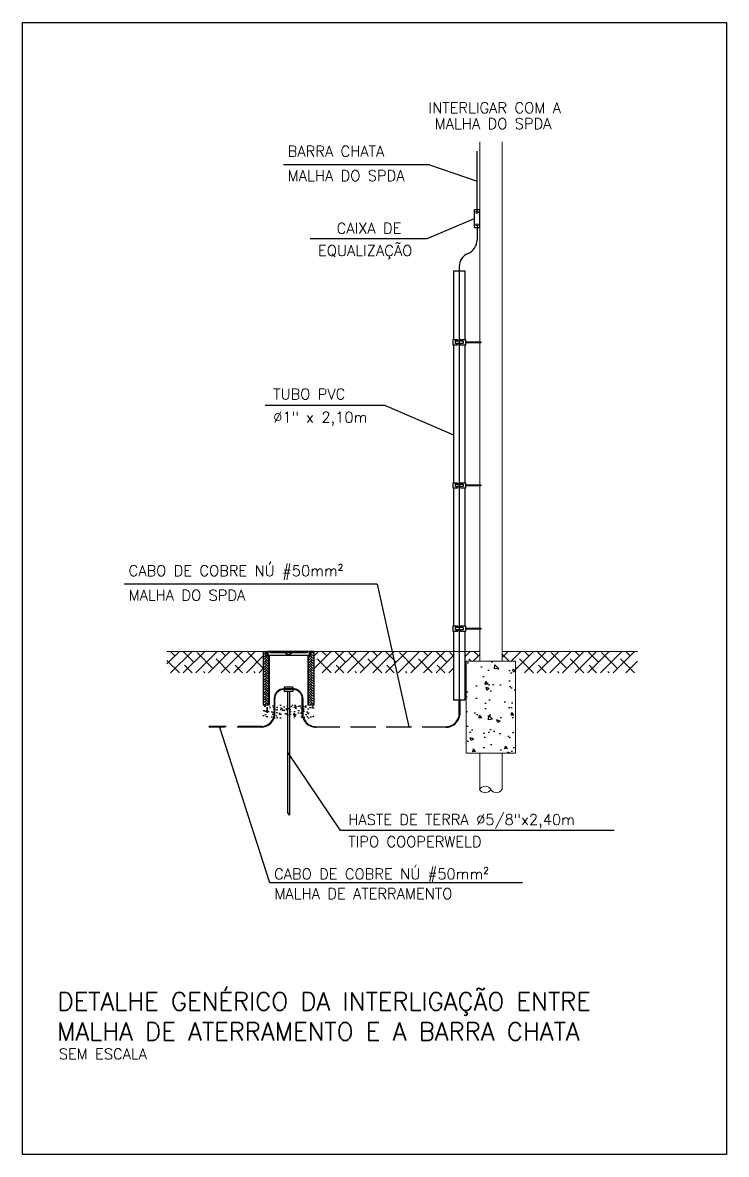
# Model space of a CAD drawing. Extents: x 0 to 11638, y -6007 to 0.
# Drawn here: x 11628.53 to 11635.91, y -5569.06 to -5557.2 of the extents above; entities that cross this region are included whole.
import ezdxf
from ezdxf.enums import TextEntityAlignment as Align

# ---------------------------------------------------------------- set-up
doc = ezdxf.new("R2010")
doc.units = 0
doc.linetypes.add('CONTINUO', pattern=[0])
doc.linetypes.add('HIDDEN', pattern=[0.375, 0.25, -0.125])
doc.layers.add('ARQ - Alvenaria Alta', color=251, linetype='CONTINUOUS', lineweight=13)
for name, color, linetype in [('ELE-BARRA CHATA ALUMÍNIO', 140, 'CONTINUOUS'), ('ELE-CONECTOR DE EMENDA', 153, 'CONTINUOUS'), ('ELE-CX. INSPEÇÃO', 40, 'CONTINUOUS'), ('ELE-FIAÇÃO1', 7, 'CONTINUOUS'), ('ELE-LINHA FINA', 9, 'CONTINUOUS'), ('ELE-MALHA SPDA', 200, 'CONTINUOUS'), ('ELE-MALHA TERRA', 160, 'CONTINUOUS'), ('ELE-TEXTOS', 7, 'CONTINUOUS'), ('ELE-TUBO DESCIDA', 36, 'CONTINUOUS')]:
    doc.layers.add(name, color=color, linetype=linetype)
doc.styles.add('ROMANS', font='romans.shx', dxfattribs={"height": 0.3})
pattern_1 = [(135, (11661.380486, -5578.637182), (0, 0.026504753), [0.05622507, -0.01874169]), (45, (11661.367234, -5578.62393), (0, 0.026504753), [0.05622507, -0.01874169])]

msp = doc.modelspace()

# ---------------------------------------------------------------- hatches: boundary and pattern name
at = {"layer": 'ELE-CX. INSPEÇÃO'}
h = msp.add_hatch(dxfattribs=at)
h.set_pattern_fill('AR-HBONE', color=256, scale=0.004685, style=0)
h.set_pattern_definition(pattern_1)
h.paths.add_polyline_path([(11631.054, -5563.787), (11631.091, -5563.787), (11631.091, -5563.834), (11631.114, -5563.834), (11631.114, -5564.349), (11631.054, -5564.349)])
h = msp.add_hatch(dxfattribs=at)
h.set_pattern_fill('AR-HBONE', color=256, scale=0.004685, style=0)
h.set_pattern_definition(pattern_1)
h.paths.add_polyline_path([(11631.522, -5563.834), (11631.545, -5563.834), (11631.545, -5563.787), (11631.582, -5563.787), (11631.582, -5564.349), (11631.522, -5564.349)])
h = msp.add_hatch(dxfattribs=at)
h.set_pattern_fill('AR-CONC', color=256, scale=0.014056, style=0)
h.set_pattern_definition([(130, (11662.30074, -5578.63718), (-0.10082001, -0.0088206), [0.0105422, -0.1159642]), (185, (11662.30074, -5578.63718), (0.01950326, 0.10573014), [0.00843376, -0.09277137]), (79.5486, (11662.29234, -5578.63792), (-0.08131683, 0.09690947), [0.0089595, -0.0985544]), (133.8158, (11662.30074, -5578.60907), (-0.15001426, -0.0232658), [0.0158133, -0.1739463]), (83.3644, (11662.28824, -5578.61101), (-0.1313787, 0.1369246), [0.01343924, -0.1478316]), (188.8158, (11662.30074, -5578.60907), (-0.1313786, 0.1369247), [0.01265064, -0.13915705]), (159, (11662.286685, -5578.6161), (-0.08390285, -0.05659319), [0.0105422, -0.1159642]), (214, (11662.28669, -5578.6161), (-0.03420105, 0.10192903), [0.00843376, -0.09277137]), (108.5486, (11662.27969, -5578.62081), (-0.11810394, 0.04533575), [0.0089595, -0.0985544]), (142.5, (11662.30074, -5578.637182), (-0.00170922, 0.04679245), [0, -0.09164687, 0, -0.09417699, 0, -0.09312277]), (172.5, (11662.30074, -5578.63718), (-0.03697776, 0.055439566), [0, -0.05369494, 0, -0.089538425, 0, -0.03549208]), (212.5, (11662.332087, -5578.637182), (-0.07503551, -0.003170373), [0, -0.03514067, 0, -0.10963889, 0, -0.14548237]), (222.5, (11662.34614, -5578.63718), (-0.08197421, 0.01407102), [0, -0.04568287, 0, -0.07281147, 0, -0.10331357])])
h.paths.add_polyline_path([(11631.054, -5564.349), (11631.582, -5564.349), (11631.582, -5564.487), (11631.054, -5564.487)])
at = {"layer": 'ELE-LINHA FINA'}
h = msp.add_hatch(dxfattribs=at)
h.set_pattern_fill('ANSI38', color=256, scale=0.75, style=0)
h.set_pattern_definition([(45, (11564.56538, -5617.99328), (-0.06629126, 0.06629126), []), (135, (11564.56538, -5617.99328), (-0.19887378, 0.06629126), [0.234375, -0.140625])])
h.paths.add_polyline_path([(11631.054, -5563.787), (11630.043, -5563.787), (11630.043, -5564.012), (11631.054, -5564.012)])
h.paths.add_polyline_path([(11633.049, -5563.787), (11631.582, -5563.787), (11631.582, -5564.012), (11633.049, -5564.012)])
h.paths.add_polyline_path([(11633.323, -5563.787), (11633.167, -5563.787), (11633.167, -5564.012), (11633.182, -5564.012), (11633.182, -5563.889), (11633.323, -5563.889)])
h.paths.add_polyline_path([(11634.977, -5563.787), (11633.557, -5563.787), (11633.557, -5563.889), (11633.697, -5563.889), (11633.697, -5564.012), (11634.977, -5564.012)])
h = msp.add_hatch(dxfattribs=at)
h.set_pattern_fill('AR-CONC', color=256, scale=0.046854, style=0)
h.set_pattern_definition([(130, (11657.84682, -5578.63718), (-0.3360667, -0.029402), [0.0351407, -0.3865474]), (185, (11657.84682, -5578.63718), (0.065011, 0.352434), [0.0281125, -0.309238]), (79.5486, (11657.81882, -5578.63963), (-0.271056, 0.3230316), [0.029865, -0.3285147]), (133.8158, (11657.84682, -5578.54347), (-0.5000475, -0.0775527), [0.052711, -0.579821]), (83.3644, (11657.80515, -5578.54994), (-0.437929, 0.456415), [0.0447975, -0.492772]), (188.8158, (11657.8468, -5578.54347), (-0.437929, 0.456416), [0.042169, -0.463857]), (159, (11657.79997, -5578.5669), (-0.2796762, -0.188644), [0.0351407, -0.3865474]), (214, (11657.79997, -5578.5669), (-0.1140035, 0.3397634), [0.0281125, -0.309238]), (108.5486, (11657.77666, -5578.58262), (-0.3936798, 0.151119), [0.029865, -0.3285147]), (142.5, (11657.84682, -5578.63718), (-0.0056974, 0.15597484), [0, -0.3054896, 0, -0.3139233, 0, -0.3104092]), (172.5, (11657.84682, -5578.63718), (-0.1232592, 0.1847986), [0, -0.1789831, 0, -0.2984614, 0, -0.1183069]), (212.5, (11657.95131, -5578.63718), (-0.25011837, -0.0105679), [0, -0.1171356, 0, -0.365463, 0, -0.4849412]), (222.5, (11657.99816, -5578.63718), (-0.2732474, 0.0469034), [0, -0.1522762, 0, -0.2427049, 0, -0.3443786])])
h.paths.add_polyline_path([(11633.697, -5564.854), (11633.182, -5564.854), (11633.182, -5563.889), (11633.697, -5563.889)])

# ---------------------------------------------------------------- linework, layer by layer
at = {"layer": 'ARQ - Alvenaria Alta'}
for p, q in [((11633.323, -5558.444), (11633.323, -5563.889)), ((11633.557, -5558.444), (11633.557, -5563.889)), ((11633.323, -5563.787), (11630.043, -5563.787)), ((11634.977, -5563.787), (11633.557, -5563.787)), ((11633.323, -5564.854), (11633.323, -5565.234)), ((11633.557, -5564.854), (11633.557, -5565.234))]:
    msp.add_line(p, q, dxfattribs=at)
msp.add_lwpolyline([(11633.697, -5563.889), (11633.182, -5563.889), (11633.182, -5564.854), (11633.697, -5564.854)], close=True, dxfattribs=at)
for centre, start, end in [((11633.381, -5565.266), 28.2054, 151.7946), ((11633.381, -5565.203), 208.2054, 331.7946), ((11633.498, -5565.203), 208.2054, 331.7946)]:
    msp.add_arc(centre, 0.0665, start, end, dxfattribs=at)
at = {"layer": 'ELE-BARRA CHATA ALUMÍNIO', "linetype": 'Continuous'}
msp.add_line((11633.297, -5559.173), (11633.297, -5558.544), dxfattribs=at)
at = {"layer": 'ELE-CONECTOR DE EMENDA', "ltscale": 10}
for p, q in [((11633.267, -5559.345), (11633.267, -5559.154)), ((11633.267, -5559.154), (11633.323, -5559.154)), ((11633.323, -5559.345), (11633.323, -5559.154)), ((11633.267, -5559.345), (11633.323, -5559.345))]:
    msp.add_line(p, q, dxfattribs=at)
for centre in [(11633.295, -5559.184), (11633.295, -5559.316)]:
    msp.add_circle(centre, 0.0106, dxfattribs=at)
at = {"layer": 'ELE-CX. INSPEÇÃO'}
for p, q in [((11631.054, -5563.787), (11631.091, -5563.787)), ((11631.054, -5563.787), (11631.054, -5564.349)), ((11631.091, -5563.787), (11631.091, -5563.834)), ((11631.122, -5563.787), (11631.122, -5563.801)), ((11631.514, -5563.787), (11631.514, -5563.801)), ((11631.582, -5563.787), (11631.545, -5563.787)), ((11631.545, -5563.787), (11631.545, -5563.834)), ((11631.582, -5563.787), (11631.582, -5564.349)), ((11631.091, -5563.834), (11631.114, -5563.834)), ((11631.114, -5563.834), (11631.114, -5564.349)), ((11631.514, -5563.801), (11631.122, -5563.801)), ((11631.545, -5563.834), (11631.522, -5563.834)), ((11631.522, -5563.834), (11631.522, -5564.349)), ((11631.271, -5564.18), (11631.268, -5564.18)), ((11631.268, -5564.187), (11631.271, -5564.187)), ((11631.271, -5564.162), (11631.271, -5564.208)), ((11631.365, -5564.162), (11631.271, -5564.162)), ((11631.365, -5564.179), (11631.271, -5564.179)), ((11631.365, -5564.188), (11631.271, -5564.188)), ((11631.365, -5564.208), (11631.271, -5564.208)), ((11631.309, -5564.208), (11631.309, -5565.473)), ((11631.327, -5564.208), (11631.327, -5565.505)), ((11631.365, -5564.162), (11631.365, -5564.208)), ((11631.365, -5564.18), (11631.368, -5564.18)), ((11631.368, -5564.187), (11631.365, -5564.187)), ((11631.114, -5564.349), (11631.054, -5564.349)), ((11631.582, -5564.349), (11631.522, -5564.349)), ((11631.327, -5565.505), (11631.309, -5565.473))]:
    msp.add_line(p, q, dxfattribs=at)
msp.add_lwpolyline([(11631.537, -5563.787), (11631.1, -5563.787), (11631.1, -5563.826), (11631.537, -5563.826)], close=True, dxfattribs=at)
msp.add_arc((11631.318, -5563.776), 0.0427, 215.9414, 324.0586, dxfattribs=at)
at = {"layer": 'ELE-FIAÇÃO1'}
for p, q in [((11632.796, -5558.686), (11631.265, -5558.686)), ((11632.796, -5558.686), (11633.297, -5558.859)), ((11632.771, -5559.46), (11633.267, -5559.25)), ((11631.073, -5561.205), (11632.323, -5561.205)), ((11632.323, -5561.205), (11633.049, -5561.515)), ((11632.248, -5563.083), (11629.596, -5563.083)), ((11632.248, -5563.083), (11632.579, -5564.576)), ((11631.122, -5566.213), (11630.596, -5564.575)), ((11631.863, -5565.664, -157.5), (11631.309, -5564.841)), ((11634.733, -5565.664, -157.5), (11631.863, -5565.664, -157.5)), ((11633.772, -5566.213), (11631.122, -5566.213))]:
    msp.add_line(p, q, dxfattribs=at)
at = {"layer": 'ELE-FIAÇÃO1', "linetype": 'CONTINUO'}
msp.add_lwpolyline([(11628.53, -5557.196), (11635.91, -5557.196), (11635.91, -5569.06), (11628.53, -5569.06)], close=True, dxfattribs=at)
at = {"layer": 'ELE-FIAÇÃO1'}
msp.add_lwpolyline([(11631.546, -5559.46), (11632.771, -5559.46)], dxfattribs=at)
at = {"layer": 'ELE-MALHA SPDA', "linetype": 'Continuous'}
for p, q in [((11633.295, -5559.326), (11633.295, -5559.476)), ((11633.108, -5559.754), (11633.108, -5559.798)), ((11633.108, -5559.798), (11633.108, -5564.298))]:
    msp.add_line(p, q, dxfattribs=at)
at = {"layer": 'ELE-MALHA SPDA', "linetype": 'HIDDEN'}
for p, q in [((11631.462, -5564.435), (11631.462, -5564.28)), ((11631.468, -5564.28), (11631.468, -5564.435)), ((11633.108, -5564.435), (11633.108, -5564.298)), ((11633.113, -5564.298), (11633.113, -5564.455)), ((11631.608, -5564.576), (11632.968, -5564.576)), ((11632.968, -5564.582), (11631.608, -5564.582))]:
    msp.add_line(p, q, dxfattribs=at)
at = {"layer": 'ELE-MALHA SPDA', "linetype": 'Continuous'}
for centre, start, end in [((11633.145, -5559.476), 292.1573, 0), ((11633.258, -5559.754), 112.1573, 180)]:
    msp.add_arc(centre, 0.15, start, end, dxfattribs=at)
at = {"layer": 'ELE-MALHA SPDA', "linetype": 'HIDDEN'}
for centre, radius, start, end in [((11631.368, -5564.28), 0.1, 0, 90), ((11631.368, -5564.28), 0.0937, 0, 90), ((11631.608, -5564.435), 0.147, 180, 270), ((11631.608, -5564.435), 0.141, 180, 270), ((11632.968, -5564.435), 0.141, 270, 0), ((11632.968, -5564.435), 0.147, 270, 352.3636)]:
    msp.add_arc(centre, radius, start, end, dxfattribs=at)
at = {"layer": 'ELE-MALHA TERRA'}
for p, q in [((11631.168, -5564.28), (11631.168, -5564.435)), ((11631.175, -5564.435), (11631.175, -5564.28))]:
    msp.add_line(p, q, dxfattribs=at)
at = {"layer": 'ELE-MALHA TERRA', "linetype": 'HIDDEN'}
for p, q in [((11631.04, -5564.575), (11630.483, -5564.575)), ((11631.028, -5564.582), (11630.484, -5564.582))]:
    msp.add_line(p, q, dxfattribs=at)
at = {"layer": 'ELE-MALHA TERRA'}
for centre, radius, start, end in [((11631.268, -5564.28), 0.1, 90, 180), ((11631.268, -5564.28), 0.0937, 90, 180), ((11631.028, -5564.435), 0.147, 270, 0), ((11631.028, -5564.435), 0.141, 275.0474, 0)]:
    msp.add_arc(centre, radius, start, end, dxfattribs=at)
at = {"layer": 'ELE-TUBO DESCIDA', "linetype": 'Continuous'}
for p, q in [((11633.049, -5559.798), (11633.167, -5559.798)), ((11633.049, -5559.798), (11633.049, -5560.519)), ((11633.167, -5559.798), (11633.167, -5560.519)), ((11633.042, -5560.519), (11633.042, -5560.577)), ((11633.042, -5560.519), (11633.092, -5560.519)), ((11633.092, -5560.577), (11633.042, -5560.577)), ((11633.049, -5560.577), (11633.049, -5562.019)), ((11633.067, -5560.536), (11633.067, -5560.56)), ((11633.148, -5560.536), (11633.067, -5560.536)), ((11633.148, -5560.56), (11633.067, -5560.56)), ((11633.081, -5560.519), (11633.081, -5560.536)), ((11633.081, -5560.56), (11633.081, -5560.577)), ((11633.092, -5560.519), (11633.092, -5560.536)), ((11633.092, -5560.56), (11633.092, -5560.577)), ((11633.12, -5560.519), (11633.174, -5560.519)), ((11633.12, -5560.536), (11633.12, -5560.519)), ((11633.12, -5560.577), (11633.12, -5560.56)), ((11633.174, -5560.577), (11633.12, -5560.577)), ((11633.148, -5560.536), (11633.148, -5560.56)), ((11633.167, -5560.577), (11633.167, -5562.019)), ((11633.174, -5560.519), (11633.174, -5560.577)), ((11633.174, -5560.542), (11633.335, -5560.542)), ((11633.335, -5560.553), (11633.174, -5560.553)), ((11633.335, -5560.542), (11633.335, -5560.553)), ((11633.042, -5562.019), (11633.042, -5562.077)), ((11633.042, -5562.019), (11633.092, -5562.019)), ((11633.092, -5562.077), (11633.042, -5562.077)), ((11633.049, -5562.077), (11633.049, -5563.519)), ((11633.067, -5562.036), (11633.067, -5562.06)), ((11633.148, -5562.036), (11633.067, -5562.036)), ((11633.148, -5562.06), (11633.067, -5562.06)), ((11633.081, -5562.019), (11633.081, -5562.036)), ((11633.081, -5562.06), (11633.081, -5562.077)), ((11633.092, -5562.019), (11633.092, -5562.036)), ((11633.092, -5562.06), (11633.092, -5562.077)), ((11633.12, -5562.019), (11633.174, -5562.019)), ((11633.12, -5562.036), (11633.12, -5562.019)), ((11633.12, -5562.077), (11633.12, -5562.06)), ((11633.174, -5562.077), (11633.12, -5562.077)), ((11633.148, -5562.036), (11633.148, -5562.06)), ((11633.167, -5562.077), (11633.167, -5563.519)), ((11633.174, -5562.019), (11633.174, -5562.077)), ((11633.174, -5562.042), (11633.335, -5562.042)), ((11633.335, -5562.053), (11633.174, -5562.053)), ((11633.335, -5562.042), (11633.335, -5562.053)), ((11633.042, -5563.519), (11633.042, -5563.577)), ((11633.042, -5563.519), (11633.092, -5563.519)), ((11633.067, -5563.536), (11633.067, -5563.56)), ((11633.148, -5563.536), (11633.067, -5563.536)), ((11633.081, -5563.519), (11633.081, -5563.536)), ((11633.092, -5563.519), (11633.092, -5563.536)), ((11633.12, -5563.519), (11633.174, -5563.519)), ((11633.12, -5563.536), (11633.12, -5563.519)), ((11633.148, -5563.536), (11633.148, -5563.56)), ((11633.174, -5563.519), (11633.174, -5563.577)), ((11633.174, -5563.542), (11633.335, -5563.542)), ((11633.335, -5563.553), (11633.174, -5563.553)), ((11633.335, -5563.542), (11633.335, -5563.553)), ((11633.092, -5563.577), (11633.042, -5563.577)), ((11633.049, -5563.577), (11633.049, -5564.298)), ((11633.148, -5563.56), (11633.067, -5563.56)), ((11633.081, -5563.56), (11633.081, -5563.577)), ((11633.092, -5563.56), (11633.092, -5563.577)), ((11633.12, -5563.577), (11633.12, -5563.56)), ((11633.174, -5563.577), (11633.12, -5563.577)), ((11633.167, -5563.577), (11633.167, -5564.298)), ((11633.167, -5564.298), (11633.049, -5564.298))]:
    msp.add_line(p, q, dxfattribs=at)

# ---------------------------------------------------------------- texts
at = {"layer": 'ELE-TEXTOS', "style": 'ROMANS'}
for s, height, p in [('INTERLIGAR COM A', 0.1125, (11632.786, -5558.145)), ('MALHA DO SPDA', 0.1125, (11632.851, -5558.311)), ('BARRA CHATA', 0.11251, (11631.309, -5558.6)), ('MALHA DO SPDA', 0.11251, (11631.31, -5558.856)), ('TUBO PVC', 0.1124, (11631.157, -5561.146)), ('%%C1" x 2,10m', 0.1124, (11631.157, -5561.388)), ('CABO DE COBRE NÚ #50mm²', 0.11251, (11629.641, -5562.998)), ('MALHA DO SPDA', 0.11251, (11629.641, -5563.254)), ('HASTE DE TERRA %%C5/8"x2,40m', 0.1125, (11631.945, -5565.606, -157.5)), ('TIPO COOPERWELD', 0.1125, (11631.945, -5565.838, -157.5)), ('CABO DE COBRE NÚ #50mm²', 0.1125, (11631.167, -5566.176)), ('MALHA DE ATERRAMENTO', 0.11243, (11631.171, -5566.383)), ('DETALHE GENÉRICO DA INTERLIGAÇÃO ENTRE', 0.1875, (11628.896, -5567.55)), ('MALHA DE ATERRAMENTO E A BARRA CHATA', 0.1875, (11628.891, -5567.866)), ('SEM ESCALA', 0.1125, (11628.909, -5568.063))]:
    msp.add_text(s, height=height, dxfattribs=at).set_placement(p)
for s, height, p in [('CAIXA DE ', 0.1124, (11632.201, -5559.407)), ('EQUALIZAÇÃO', 0.11244, (11632.122, -5559.641))]:
    msp.add_text(s, height=height, dxfattribs=at).set_placement(p, align=Align.CENTER)

doc.saveas('drawing.dxf')
